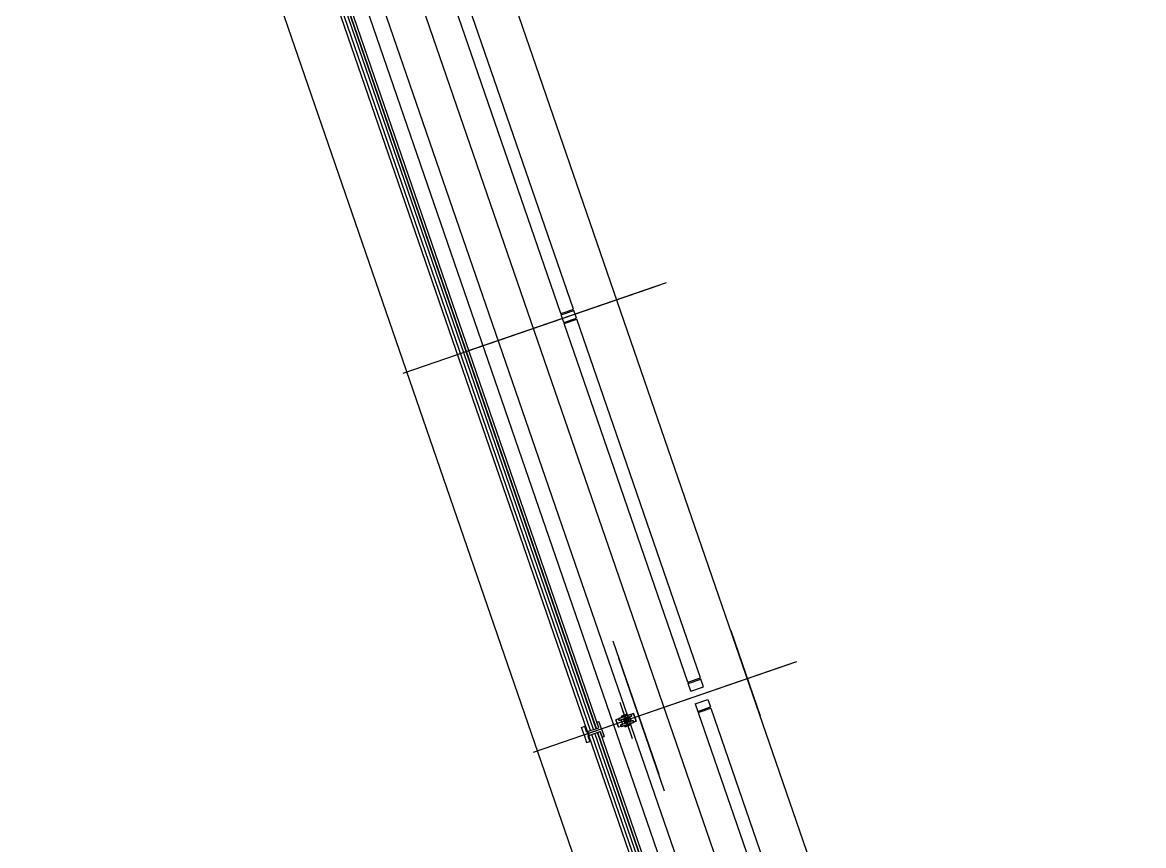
# Model space of a CAD drawing. Extents: x 809487 to 809680, y 818779 to 819225.
# Drawn here: x 809577.651 to 809581.845, y 818941.224 to 818944.306 of the extents above; entities that cross this region are included whole.
import ezdxf

# ---------------------------------------------------------------- set-up
doc = ezdxf.new("R2010")
doc.units = 0
for name, color, linetype in [('F-RC', 7, 'Continuous'), ('MAJ214__', 7, 'Continuous'), ('MAJ270__', 7, 'Continuous'), ('MAJ292__', 7, 'Continuous')]:
    doc.layers.add(name, color=color, linetype=linetype)

msp = doc.modelspace()

# ---------------------------------------------------------------- linework, layer by layer
at = {"layer": 'F-RC'}
for p, q in [((809579.6651, 818943.2157), (809579.2127, 818944.5296)), ((809579.7124, 818943.232), (809579.2672, 818944.5247)), ((809579.6651, 818943.2157), (809579.6847, 818943.2225)), ((809579.6667, 818943.211), (809579.714, 818943.2272)), ((809579.6847, 818943.2225), (809579.7124, 818943.232)), ((809579.7121, 818943.2266), (809579.7105, 818943.2313)), ((809579.7238, 818943.1989), (809579.714, 818943.2272)), ((809579.6765, 818943.1826), (809579.6667, 818943.211)), ((809579.6686, 818943.2116), (809579.667, 818943.2163)), ((809579.6765, 818943.1826), (809579.7238, 818943.1989)), ((809579.6781, 818943.1779), (809579.7254, 818943.1942)), ((809580.1404, 818941.8352), (809579.6781, 818943.1779)), ((809579.68, 818943.1785), (809579.6784, 818943.1833)), ((809579.7235, 818943.1935), (809579.7219, 818943.1982)), ((809580.1877, 818941.8515), (809579.7254, 818943.1942)), ((809580.1404, 818941.8352), (809580.1877, 818941.8515)), ((809580.142, 818941.8305), (809580.1893, 818941.8468)), ((809580.1439, 818941.8312), (809580.1423, 818941.8359)), ((809580.1874, 818941.8461), (809580.1858, 818941.8509)), ((809580.1991, 818941.8184), (809580.1893, 818941.8468)), ((809580.1518, 818941.8021), (809580.142, 818941.8305)), ((809580.1518, 818941.8021), (809580.1991, 818941.8184)), ((809580.1681, 818941.7549), (809580.2154, 818941.7711)), ((809580.1681, 818941.7549), (809580.1779, 818941.7265)), ((809580.2154, 818941.7711), (809580.2251, 818941.7428)), ((809580.1779, 818941.7265), (809580.2251, 818941.7428)), ((809580.1795, 818941.7218), (809580.2268, 818941.7381)), ((809580.1795, 818941.7218), (809580.6418, 818940.3791)), ((809580.1797, 818941.7272), (809580.1814, 818941.7224)), ((809580.2232, 818941.7421), (809580.2249, 818941.7374)), ((809580.2268, 818941.7381), (809580.6891, 818940.3954))]:
    msp.add_line(p, q, dxfattribs=at)
at = {"layer": 'MAJ214__'}
for p, q in [((809579.7767, 818941.6545), (809578.8048, 818944.4768)), ((809579.788, 818941.6584), (809578.8162, 818944.4807)), ((809579.7975, 818941.6616), (809578.8256, 818944.484)), ((809579.7982, 818941.6619), (809578.8264, 818944.4842)), ((809578.887, 818944.5078), (809580.8372, 818938.8441)), ((809579.8821, 818941.7), (809579.9261, 818941.7152)), ((809579.9137, 818941.7151), (809579.8919, 818941.7076)), ((809579.8919, 818941.7076), (809579.9137, 818941.7151)), ((809579.8926, 818941.7089), (809579.8919, 818941.7076)), ((809579.8926, 818941.7089), (809579.8919, 818941.7076)), ((809579.8926, 818941.7089), (809579.9124, 818941.7157)), ((809579.9124, 818941.7157), (809579.8926, 818941.7089)), ((809579.9147, 818941.7123), (809579.8929, 818941.7048)), ((809579.8929, 818941.7048), (809579.9147, 818941.7123)), ((809579.9123, 818941.7115), (809579.9129, 818941.7112)), ((809579.9124, 818941.7157), (809579.9137, 818941.7151)), ((809579.9124, 818941.7157), (809579.9137, 818941.7151)), ((809579.9128, 818941.7116), (809579.9131, 818941.7107)), ((809579.9131, 818941.7107), (809579.9129, 818941.7112)), ((809579.9137, 818941.7151), (809579.9147, 818941.7123)), ((809579.9147, 818941.7123), (809579.9137, 818941.7151)), ((809579.9296, 818941.7084), (809579.922, 818941.7058)), ((809579.922, 818941.7058), (809579.9296, 818941.7084)), ((809579.9376, 818941.7178), (809579.9272, 818941.7142)), ((809579.9272, 818941.7142), (809579.9376, 818941.7178)), ((809579.9474, 818941.6894), (809579.9376, 818941.7178)), ((809579.9376, 818941.7178), (809579.9474, 818941.6894)), ((809579.8818, 818941.6986), (809579.8714, 818941.695)), ((809579.8818, 818941.6986), (809579.8714, 818941.695)), ((809579.8714, 818941.695), (809579.8812, 818941.6667)), ((809579.8812, 818941.6667), (809579.8714, 818941.695)), ((809579.8916, 818941.6702), (809579.8812, 818941.6667)), ((809579.8916, 818941.6702), (809579.8812, 818941.6667)), ((809579.8835, 818941.6926), (809579.8911, 818941.6952)), ((809579.8892, 818941.676), (809579.8968, 818941.6786)), ((809579.9219, 818941.7058), (809579.8911, 818941.6952)), ((809579.9219, 818941.7058), (809579.8911, 818941.6952)), ((809579.8919, 818941.7076), (809579.8929, 818941.7048)), ((809579.8929, 818941.7048), (809579.8919, 818941.7076)), ((809579.8927, 818941.6693), (809579.9367, 818941.6844)), ((809579.8948, 818941.7055), (809579.8951, 818941.7045)), ((809579.8953, 818941.7056), (809579.895, 818941.705)), ((809579.8951, 818941.7045), (809579.895, 818941.705)), ((809579.9276, 818941.6892), (809579.8968, 818941.6786)), ((809579.9276, 818941.6892), (809579.8968, 818941.6786)), ((809579.9041, 818941.6722), (809579.9259, 818941.6797)), ((809579.9259, 818941.6797), (809579.9041, 818941.6722)), ((809579.9041, 818941.6722), (809579.9051, 818941.6693)), ((809579.9051, 818941.6693), (809579.9041, 818941.6722)), ((809579.9051, 818941.6693), (809579.9269, 818941.6768)), ((809579.9269, 818941.6768), (809579.9051, 818941.6693)), ((809579.9064, 818941.6687), (809579.9051, 818941.6693)), ((809579.9064, 818941.6687), (809579.9051, 818941.6693)), ((809579.906, 818941.6728), (809579.9057, 818941.6738)), ((809579.9057, 818941.6738), (809579.9059, 818941.6733)), ((809579.9065, 818941.673), (809579.9059, 818941.6733)), ((809579.9262, 818941.6756), (809579.9064, 818941.6687)), ((809579.9064, 818941.6687), (809579.9262, 818941.6756)), ((809579.9235, 818941.6789), (809579.9238, 818941.6795)), ((809579.924, 818941.679), (809579.9237, 818941.68)), ((809579.9237, 818941.68), (809579.9238, 818941.6795)), ((809579.9259, 818941.6797), (809579.9269, 818941.6768)), ((809579.9269, 818941.6768), (809579.9259, 818941.6797)), ((809579.9262, 818941.6756), (809579.9269, 818941.6768)), ((809579.9262, 818941.6756), (809579.9269, 818941.6768)), ((809579.9277, 818941.6893), (809579.9353, 818941.6919)), ((809579.9353, 818941.6919), (809579.9277, 818941.6893)), ((809579.937, 818941.6859), (809579.9474, 818941.6894)), ((809579.9474, 818941.6894), (809579.937, 818941.6859)), ((809580.7534, 818938.8179), (809579.7815, 818941.6403)), ((809580.7647, 818938.8218), (809579.7929, 818941.6442)), ((809580.7742, 818938.8251), (809579.8023, 818941.6474)), ((809580.7749, 818938.8253), (809579.8031, 818941.6477))]:
    msp.add_line(p, q, dxfattribs=at)
for points in [[(809579.9261, 818941.7152), (809579.8821, 818941.7)], [(809579.9367, 818941.6844), (809579.8927, 818941.6693)]]:
    msp.add_lwpolyline(points, dxfattribs=at)
msp.add_circle((809579.9094, 818941.6922), 0.006, dxfattribs=at)
msp.add_circle((809579.9094, 818941.6922), 0.006, dxfattribs=at)
for radius, start, end in [(0.0095, 145.1826, 252.8174), (0.0095, 145.1826, 252.8174), (0.0109, 101.1265, 116.8735), (0.0109, 101.1265, 116.8735), (0.0109, 281.1265, 296.8735), (0.0109, 281.1265, 296.8735), (0.0095, 326.6949, 71.3051), (0.0095, 326.6949, 71.3051)]:
    msp.add_arc((809579.9094, 818941.6922), radius, start, end, dxfattribs=at)
for points, degree in [([(809579.9268, 818941.7148), (809579.9267, 818941.7148), (809579.9267, 818941.7149), (809579.9266, 818941.7149), (809579.9266, 818941.715), (809579.9265, 818941.715), (809579.9265, 818941.715), (809579.9264, 818941.7151), (809579.9264, 818941.7151), (809579.9264, 818941.7151), (809579.9263, 818941.7151), (809579.9263, 818941.7152), (809579.9262, 818941.7152), (809579.9262, 818941.7152), (809579.9261, 818941.7152), (809579.9261, 818941.7152)], 3), ([(809579.9261, 818941.7152), (809579.9261, 818941.7152), (809579.9262, 818941.7152), (809579.9262, 818941.7152), (809579.9263, 818941.7152), (809579.9264, 818941.7151), (809579.9264, 818941.7151), (809579.9265, 818941.7151), (809579.9265, 818941.7151), (809579.9265, 818941.715), (809579.9266, 818941.715), (809579.9266, 818941.7149), (809579.9267, 818941.7149), (809579.9267, 818941.7148), (809579.9268, 818941.7148), (809579.9268, 818941.7148)], 3), ([(809579.9299, 818941.7094), (809579.9298, 818941.7097), (809579.9297, 818941.71), (809579.9293, 818941.7108), (809579.929, 818941.7113), (809579.9285, 818941.7123), (809579.9282, 818941.7128), (809579.9275, 818941.7138), (809579.9272, 818941.7143), (809579.9268, 818941.7148)], 3), ([(809579.9268, 818941.7148), (809579.9272, 818941.7143), (809579.9275, 818941.7138), (809579.9282, 818941.7128), (809579.9285, 818941.7123), (809579.929, 818941.7113), (809579.9293, 818941.7108), (809579.9297, 818941.71), (809579.9298, 818941.7097), (809579.9299, 818941.7094)], 3), ([(809579.93, 818941.7092), (809579.93, 818941.7092), (809579.93, 818941.7092), (809579.93, 818941.709), (809579.93, 818941.709), (809579.93, 818941.7088), (809579.93, 818941.7087), (809579.9299, 818941.7086), (809579.9298, 818941.7086), (809579.9297, 818941.7085), (809579.9297, 818941.7085), (809579.9296, 818941.7084), (809579.9296, 818941.7084), (809579.9296, 818941.7084)], 3), ([(809579.9296, 818941.7084), (809579.9296, 818941.7084), (809579.9296, 818941.7084), (809579.9297, 818941.7085), (809579.9297, 818941.7085), (809579.9298, 818941.7085), (809579.9298, 818941.7085), (809579.9299, 818941.7086), (809579.9299, 818941.7087), (809579.93, 818941.7088), (809579.93, 818941.7089), (809579.93, 818941.7091), (809579.93, 818941.7091), (809579.93, 818941.7092)], 3), ([(809579.9299, 818941.7094), (809579.9299, 818941.7094), (809579.9299, 818941.7094), (809579.93, 818941.7093), (809579.93, 818941.7093), (809579.93, 818941.7092), (809579.93, 818941.7092), (809579.93, 818941.7092)], 3), ([(809579.93, 818941.7092), (809579.93, 818941.7092), (809579.93, 818941.7092), (809579.93, 818941.7093), (809579.93, 818941.7093), (809579.9299, 818941.7094), (809579.9299, 818941.7094), (809579.9299, 818941.7094)], 3), ([(809579.8821, 818941.7), (809579.8821, 818941.7), (809579.8821, 818941.7), (809579.882, 818941.6999), (809579.882, 818941.6999), (809579.8819, 818941.6998), (809579.8819, 818941.6998), (809579.8819, 818941.6997), (809579.8819, 818941.6997), (809579.8819, 818941.6996), (809579.8819, 818941.6996), (809579.8819, 818941.6995), (809579.8818, 818941.6995), (809579.8818, 818941.6994), (809579.8818, 818941.6993), (809579.8818, 818941.6993)], 3), ([(809579.8818, 818941.6993), (809579.8818, 818941.6994), (809579.8818, 818941.6994), (809579.8819, 818941.6995), (809579.8819, 818941.6996), (809579.8819, 818941.6996), (809579.8819, 818941.6997), (809579.8819, 818941.6997), (809579.8819, 818941.6998), (809579.8819, 818941.6998), (809579.882, 818941.6999), (809579.882, 818941.6999), (809579.882, 818941.7), (809579.8821, 818941.7), (809579.8821, 818941.7), (809579.8821, 818941.7)], 3), ([(809579.8818, 818941.6993), (809579.8818, 818941.6987), (809579.8819, 818941.6981), (809579.8819, 818941.6969), (809579.882, 818941.6963), (809579.8822, 818941.6952), (809579.8823, 818941.6947), (809579.8825, 818941.6938), (809579.8826, 818941.6935), (809579.8827, 818941.6931)], 3), ([(809579.8827, 818941.6931), (809579.8826, 818941.6935), (809579.8825, 818941.6938), (809579.8823, 818941.6947), (809579.8822, 818941.6952), (809579.882, 818941.6963), (809579.8819, 818941.6969), (809579.8819, 818941.6981), (809579.8818, 818941.6987), (809579.8818, 818941.6993)], 3), ([(809579.8827, 818941.6929), (809579.8827, 818941.693), (809579.8827, 818941.693), (809579.8827, 818941.693), (809579.8827, 818941.693), (809579.8827, 818941.6931), (809579.8827, 818941.6931), (809579.8827, 818941.6931)], 3), ([(809579.8827, 818941.6931), (809579.8827, 818941.6931), (809579.8827, 818941.6931), (809579.8827, 818941.693), (809579.8827, 818941.693), (809579.8827, 818941.693), (809579.8827, 818941.693), (809579.8827, 818941.6929)], 3), ([(809579.8827, 818941.6929), (809579.8827, 818941.6929), (809579.8828, 818941.6929), (809579.8828, 818941.6928), (809579.8829, 818941.6927), (809579.883, 818941.6926), (809579.883, 818941.6926), (809579.8832, 818941.6925), (809579.8832, 818941.6925), (809579.8834, 818941.6925), (809579.8834, 818941.6925), (809579.8835, 818941.6926), (809579.8835, 818941.6926), (809579.8835, 818941.6926)], 3), ([(809579.8835, 818941.6926), (809579.8835, 818941.6926), (809579.8835, 818941.6926), (809579.8835, 818941.6926), (809579.8834, 818941.6925), (809579.8833, 818941.6925), (809579.8833, 818941.6925), (809579.8832, 818941.6925), (809579.8831, 818941.6926), (809579.883, 818941.6926), (809579.8829, 818941.6927), (809579.8828, 818941.6928), (809579.8828, 818941.6929), (809579.8827, 818941.6929)], 3), ([(809579.8835, 818941.6926), (809579.8841, 818941.6928), (809579.8848, 818941.693), (809579.8864, 818941.6936), (809579.8873, 818941.6939), (809579.8889, 818941.6944), (809579.8895, 818941.6946), (809579.8904, 818941.695), (809579.8908, 818941.6951), (809579.8911, 818941.6952)], 3), ([(809579.8835, 818941.6926), (809579.8844, 818941.6929), (809579.8852, 818941.6932), (809579.8861, 818941.6935), (809579.8874, 818941.6939), (809579.8887, 818941.6943), (809579.89, 818941.6948), (809579.8903, 818941.6949), (809579.8907, 818941.6951), (809579.8911, 818941.6952)], 3), ([(809579.8892, 818941.676), (809579.8892, 818941.676), (809579.8892, 818941.676), (809579.8892, 818941.676), (809579.8891, 818941.676), (809579.889, 818941.676), (809579.889, 818941.6759), (809579.8889, 818941.6758), (809579.8889, 818941.6758), (809579.8888, 818941.6756), (809579.8888, 818941.6756), (809579.8888, 818941.6754), (809579.8888, 818941.6753), (809579.8888, 818941.6753)], 3), ([(809579.8888, 818941.6753), (809579.8888, 818941.6753), (809579.8888, 818941.6753), (809579.8888, 818941.6754), (809579.8888, 818941.6755), (809579.8888, 818941.6757), (809579.8888, 818941.6757), (809579.8889, 818941.6758), (809579.889, 818941.6759), (809579.8891, 818941.676), (809579.8891, 818941.676), (809579.8892, 818941.676), (809579.8892, 818941.676), (809579.8892, 818941.676)], 3), ([(809579.8888, 818941.6753), (809579.8888, 818941.6752), (809579.8888, 818941.6752), (809579.8888, 818941.6752), (809579.8888, 818941.6752), (809579.8889, 818941.6751), (809579.8889, 818941.6751), (809579.8889, 818941.6751)], 3), ([(809579.8889, 818941.6751), (809579.8889, 818941.6751), (809579.8889, 818941.6751), (809579.8888, 818941.6752), (809579.8888, 818941.6752), (809579.8888, 818941.6752), (809579.8888, 818941.6752), (809579.8888, 818941.6753)], 3), ([(809579.8889, 818941.6751), (809579.889, 818941.6747), (809579.8892, 818941.6744), (809579.8895, 818941.6736), (809579.8898, 818941.6731), (809579.8903, 818941.6721), (809579.8906, 818941.6717), (809579.8913, 818941.6707), (809579.8916, 818941.6702), (809579.892, 818941.6697)], 3), ([(809579.892, 818941.6697), (809579.8916, 818941.6702), (809579.8913, 818941.6707), (809579.8906, 818941.6717), (809579.8903, 818941.6721), (809579.8898, 818941.6731), (809579.8895, 818941.6736), (809579.8892, 818941.6744), (809579.889, 818941.6747), (809579.8889, 818941.6751)], 3), ([(809579.8892, 818941.676), (809579.8898, 818941.6762), (809579.8905, 818941.6765), (809579.8921, 818941.677), (809579.893, 818941.6773), (809579.8946, 818941.6779), (809579.8952, 818941.6781), (809579.8961, 818941.6784), (809579.8964, 818941.6785), (809579.8968, 818941.6786)], 3), ([(809579.8892, 818941.676), (809579.8901, 818941.6763), (809579.8909, 818941.6766), (809579.8918, 818941.6769), (809579.8931, 818941.6774), (809579.8944, 818941.6778), (809579.8957, 818941.6782), (809579.896, 818941.6784), (809579.8964, 818941.6785), (809579.8968, 818941.6786)], 3), ([(809579.8968, 818941.6786), (809579.8968, 818941.6787), (809579.8968, 818941.6787), (809579.8967, 818941.6788), (809579.8967, 818941.679), (809579.8964, 818941.6795), (809579.8962, 818941.6799), (809579.8956, 818941.681), (809579.8951, 818941.6819), (809579.894, 818941.6839), (809579.8935, 818941.6851), (809579.8927, 818941.6874), (809579.8924, 818941.6885), (809579.8919, 818941.6908), (809579.8917, 818941.6918), (809579.8915, 818941.6933), (809579.8914, 818941.6939), (809579.8913, 818941.6946), (809579.8912, 818941.6948), (809579.8911, 818941.6951), (809579.8911, 818941.6951), (809579.8911, 818941.6952)], 3), ([(809579.8911, 818941.6952), (809579.8911, 818941.6952), (809579.8911, 818941.6952), (809579.8912, 818941.695), (809579.8912, 818941.6948), (809579.8913, 818941.6942), (809579.8914, 818941.6938), (809579.8916, 818941.6926), (809579.8917, 818941.6916), (809579.8922, 818941.6893), (809579.8925, 818941.6881), (809579.8932, 818941.6858), (809579.8937, 818941.6847), (809579.8947, 818941.6826), (809579.8952, 818941.6817), (809579.8959, 818941.6804), (809579.8962, 818941.6799), (809579.8966, 818941.6792), (809579.8967, 818941.679), (809579.8968, 818941.6788), (809579.8968, 818941.6787), (809579.8968, 818941.6786)], 3), ([(809579.892, 818941.6697), (809579.8921, 818941.6697), (809579.8921, 818941.6696), (809579.8922, 818941.6695), (809579.8922, 818941.6695), (809579.8923, 818941.6695), (809579.8923, 818941.6694), (809579.8924, 818941.6694), (809579.8924, 818941.6694), (809579.8924, 818941.6693), (809579.8925, 818941.6693), (809579.8925, 818941.6693), (809579.8926, 818941.6693), (809579.8926, 818941.6693), (809579.8927, 818941.6693), (809579.8927, 818941.6693)], 3), ([(809579.8927, 818941.6693), (809579.8927, 818941.6693), (809579.8926, 818941.6693), (809579.8926, 818941.6693), (809579.8925, 818941.6693), (809579.8924, 818941.6693), (809579.8924, 818941.6694), (809579.8924, 818941.6694), (809579.8923, 818941.6694), (809579.8923, 818941.6695), (809579.8922, 818941.6695), (809579.8922, 818941.6695), (809579.8922, 818941.6696), (809579.8921, 818941.6696), (809579.8921, 818941.6697), (809579.892, 818941.6697)], 3), ([(809579.9015, 818941.6975), (809579.9016, 818941.6976), (809579.9017, 818941.6978), (809579.9019, 818941.6982), (809579.902, 818941.6983), (809579.9022, 818941.6986), (809579.9022, 818941.6986), (809579.9023, 818941.6987), (809579.9023, 818941.6987), (809579.9023, 818941.6988)], 3), ([(809579.9023, 818941.6988), (809579.9023, 818941.6987), (809579.9023, 818941.6987), (809579.9022, 818941.6986), (809579.9022, 818941.6986), (809579.902, 818941.6983), (809579.9019, 818941.6982), (809579.9017, 818941.6978), (809579.9016, 818941.6976), (809579.9015, 818941.6975)], 3), ([(809579.9023, 818941.6988), (809579.9033, 818941.7003), (809579.9045, 818941.702)], 2), ([(809579.9045, 818941.702), (809579.9033, 818941.7003), (809579.9023, 818941.6988)], 2), ([(809579.9078, 818941.6827), (809579.9078, 818941.6827), (809579.9078, 818941.6828), (809579.9077, 818941.6828), (809579.9076, 818941.6828), (809579.9074, 818941.6829), (809579.9072, 818941.683), (809579.9068, 818941.6831), (809579.9065, 818941.6832), (809579.9064, 818941.6832)], 3), ([(809579.9064, 818941.6832), (809579.9065, 818941.6832), (809579.9068, 818941.6831), (809579.9072, 818941.683), (809579.9074, 818941.6829), (809579.9076, 818941.6828), (809579.9077, 818941.6828), (809579.9078, 818941.6828), (809579.9078, 818941.6827), (809579.9078, 818941.6827)], 3), ([(809579.9073, 818941.703), (809579.9092, 818941.7023), (809579.911, 818941.7017)], 2), ([(809579.911, 818941.7017), (809579.9092, 818941.7023), (809579.9073, 818941.703)], 2), ([(809579.9115, 818941.6815), (809579.9096, 818941.6822), (809579.9078, 818941.6827)], 2), ([(809579.9078, 818941.6827), (809579.9096, 818941.6822), (809579.9115, 818941.6815)], 2), ([(809579.911, 818941.7017), (809579.911, 818941.7017), (809579.911, 818941.7017), (809579.9111, 818941.7017), (809579.9112, 818941.7017), (809579.9114, 818941.7016), (809579.9116, 818941.7015), (809579.9121, 818941.7014), (809579.9123, 818941.7013), (809579.9124, 818941.7012)], 3), ([(809579.9124, 818941.7012), (809579.9123, 818941.7013), (809579.9121, 818941.7014), (809579.9116, 818941.7015), (809579.9114, 818941.7016), (809579.9112, 818941.7017), (809579.9111, 818941.7017), (809579.911, 818941.7017), (809579.911, 818941.7017), (809579.911, 818941.7017)], 3), ([(809579.9165, 818941.6857), (809579.9155, 818941.6842), (809579.9144, 818941.6825)], 2), ([(809579.9144, 818941.6825), (809579.9155, 818941.6842), (809579.9165, 818941.6857)], 2), ([(809579.9173, 818941.687), (809579.9172, 818941.6869), (809579.9171, 818941.6867), (809579.9169, 818941.6863), (809579.9168, 818941.6861), (809579.9166, 818941.6859), (809579.9166, 818941.6858), (809579.9165, 818941.6858), (809579.9165, 818941.6857), (809579.9165, 818941.6857)], 3), ([(809579.9165, 818941.6857), (809579.9165, 818941.6857), (809579.9165, 818941.6858), (809579.9166, 818941.6858), (809579.9166, 818941.6859), (809579.9168, 818941.6861), (809579.9169, 818941.6863), (809579.9171, 818941.6867), (809579.9172, 818941.6869), (809579.9173, 818941.687)], 3), ([(809579.922, 818941.7058), (809579.922, 818941.7058), (809579.9219, 818941.7058), (809579.9219, 818941.7058)], 2), ([(809579.9219, 818941.7058), (809579.9219, 818941.7058), (809579.922, 818941.7058), (809579.922, 818941.7058)], 2), ([(809579.9219, 818941.7058), (809579.9219, 818941.7058), (809579.922, 818941.7058), (809579.922, 818941.7058)], 2), ([(809579.922, 818941.7058), (809579.922, 818941.7058), (809579.922, 818941.7058), (809579.9221, 818941.7057), (809579.9222, 818941.7055), (809579.9224, 818941.7049), (809579.9226, 818941.7046), (809579.9232, 818941.7035), (809579.9237, 818941.7026), (809579.9248, 818941.7005), (809579.9253, 818941.6994), (809579.9261, 818941.6971), (809579.9264, 818941.696), (809579.9269, 818941.6937), (809579.9271, 818941.6927), (809579.9273, 818941.6912), (809579.9274, 818941.6906), (809579.9275, 818941.6899), (809579.9276, 818941.6897), (809579.9277, 818941.6894), (809579.9277, 818941.6893), (809579.9277, 818941.6893)], 3), ([(809579.9277, 818941.6893), (809579.9277, 818941.6893), (809579.9277, 818941.6893), (809579.9276, 818941.6895), (809579.9276, 818941.6897), (809579.9275, 818941.6902), (809579.9274, 818941.6906), (809579.9272, 818941.6919), (809579.9271, 818941.6929), (809579.9266, 818941.6952), (809579.9263, 818941.6964), (809579.9256, 818941.6987), (809579.9251, 818941.6998), (809579.9241, 818941.7019), (809579.9236, 818941.7028), (809579.9229, 818941.7041), (809579.9226, 818941.7046), (809579.9223, 818941.7052), (809579.9221, 818941.7055), (809579.9221, 818941.7057), (809579.922, 818941.7058), (809579.922, 818941.7058)], 3), ([(809579.9276, 818941.6892), (809579.9276, 818941.6893), (809579.9277, 818941.6893), (809579.9277, 818941.6893)], 2), ([(809579.9276, 818941.6892), (809579.9276, 818941.6893), (809579.9277, 818941.6893), (809579.9277, 818941.6893)], 2), ([(809579.9277, 818941.6893), (809579.9277, 818941.6893), (809579.9276, 818941.6893), (809579.9276, 818941.6892)], 2), ([(809579.9361, 818941.6915), (809579.9361, 818941.6916), (809579.9361, 818941.6916), (809579.936, 818941.6917), (809579.936, 818941.6917), (809579.9358, 818941.6918), (809579.9358, 818941.6919), (809579.9356, 818941.6919), (809579.9356, 818941.6919), (809579.9354, 818941.6919), (809579.9354, 818941.6919), (809579.9353, 818941.6919), (809579.9353, 818941.6919), (809579.9353, 818941.6919)], 3), ([(809579.9353, 818941.6919), (809579.9353, 818941.6919), (809579.9353, 818941.6919), (809579.9354, 818941.6919), (809579.9354, 818941.6919), (809579.9355, 818941.6919), (809579.9355, 818941.6919), (809579.9356, 818941.6919), (809579.9357, 818941.6919), (809579.9358, 818941.6918), (809579.9359, 818941.6918), (809579.936, 818941.6917), (809579.9361, 818941.6916), (809579.9361, 818941.6915)], 3), ([(809579.9361, 818941.6915), (809579.9361, 818941.6915), (809579.9361, 818941.6915), (809579.9361, 818941.6915), (809579.9361, 818941.6914), (809579.9361, 818941.6914), (809579.9361, 818941.6914), (809579.9361, 818941.6913)], 3), ([(809579.9361, 818941.6913), (809579.9361, 818941.6914), (809579.9361, 818941.6914), (809579.9361, 818941.6914), (809579.9361, 818941.6915), (809579.9361, 818941.6915), (809579.9361, 818941.6915), (809579.9361, 818941.6915)], 3), ([(809579.937, 818941.6852), (809579.937, 818941.6858), (809579.9369, 818941.6864), (809579.9369, 818941.6876), (809579.9368, 818941.6881), (809579.9366, 818941.6893), (809579.9365, 818941.6898), (809579.9363, 818941.6907), (809579.9362, 818941.691), (809579.9361, 818941.6913)], 3), ([(809579.9361, 818941.6913), (809579.9362, 818941.691), (809579.9363, 818941.6907), (809579.9365, 818941.6898), (809579.9366, 818941.6893), (809579.9368, 818941.6881), (809579.9369, 818941.6876), (809579.9369, 818941.6864), (809579.937, 818941.6858), (809579.937, 818941.6852)], 3), ([(809579.937, 818941.6852), (809579.937, 818941.6851), (809579.937, 818941.6851), (809579.937, 818941.685), (809579.9369, 818941.6849), (809579.9369, 818941.6848), (809579.9369, 818941.6848), (809579.9369, 818941.6847), (809579.9369, 818941.6847), (809579.9369, 818941.6846), (809579.9368, 818941.6846), (809579.9368, 818941.6845), (809579.9368, 818941.6845), (809579.9367, 818941.6845), (809579.9367, 818941.6845), (809579.9367, 818941.6844)], 3), ([(809579.9367, 818941.6844), (809579.9367, 818941.6845), (809579.9367, 818941.6845), (809579.9368, 818941.6845), (809579.9368, 818941.6846), (809579.9369, 818941.6846), (809579.9369, 818941.6847), (809579.9369, 818941.6847), (809579.9369, 818941.6848), (809579.9369, 818941.6848), (809579.9369, 818941.6849), (809579.937, 818941.6849), (809579.937, 818941.685), (809579.937, 818941.6851), (809579.937, 818941.6851), (809579.937, 818941.6852)], 3)]:
    msp.add_open_spline(points, degree=degree, dxfattribs=at)
at = {"layer": 'MAJ270__'}
for p, q in [((809578.2447, 818946.5574), (809587.042, 818921.0081)), ((809581.3399, 818939.0119), (809579.3865, 818944.685)), ((809580.0319, 818943.3208), (809579.0736, 818942.9909)), ((809580.0591, 818943.3302), (809579.3014, 818943.0693)), ((809580.3011, 818942.0288), (809580.4112, 818941.7092)), ((809579.8598, 818941.9899), (809580.0315, 818941.4913)), ((809580.0535, 818941.4272), (809579.8819, 818941.9258)), ((809580.5202, 818941.9026), (809579.562, 818941.5726)), ((809579.8858, 818941.7609), (809579.9285, 818941.6366)), ((809579.933, 818941.6236), (809579.8903, 818941.7478)), ((809579.7651, 818941.6505), (809579.77, 818941.6363)), ((809579.77, 818941.6363), (809579.7651, 818941.6505))]:
    msp.add_line(p, q, dxfattribs=at)
msp.add_lwpolyline([(809580.5474, 818941.9119), (809579.7897, 818941.651)], dxfattribs=at)
msp.add_circle((809579.7675, 818941.6434), 0.003, dxfattribs=at)
msp.add_circle((809579.7675, 818941.6434), 0.003, dxfattribs=at)
at = {"layer": 'MAJ292__'}
for p, q in [((809580.5551, 818938.7417), (809577.6511, 818947.1757)), ((809579.0761, 818944.5729), (809581.0263, 818938.9092)), ((809579.8076, 818941.6651), (809578.8358, 818944.4875)), ((809579.7651, 818941.6505), (809578.7934, 818944.4725)), ((809579.7421, 818941.6664), (809579.7544, 818941.6706)), ((809579.7519, 818941.638), (809579.7421, 818941.6664)), ((809579.7617, 818941.6493), (809579.7544, 818941.6706)), ((809579.8003, 818941.6864), (809579.8076, 818941.6889)), ((809579.8076, 818941.6651), (809579.8003, 818941.6864)), ((809579.8174, 818941.6606), (809579.8076, 818941.6889)), ((809579.7519, 818941.638), (809579.8174, 818941.6606)), ((809579.7519, 818941.638), (809579.8174, 818941.6606)), ((809579.7519, 818941.638), (809579.7617, 818941.6096)), ((809579.7618, 818941.6493), (809579.8076, 818941.6651)), ((809579.7666, 818941.6351), (809579.8125, 818941.6509)), ((809579.7666, 818941.6351), (809579.774, 818941.6139)), ((809580.7418, 818938.8139), (809579.77, 818941.6363)), ((809580.7843, 818938.8286), (809579.8125, 818941.6509)), ((809579.8125, 818941.6509), (809579.8198, 818941.6297)), ((809579.8174, 818941.6606), (809579.8272, 818941.6322)), ((809579.8198, 818941.6297), (809579.8272, 818941.6322)), ((809579.7617, 818941.6096), (809579.774, 818941.6139))]:
    msp.add_line(p, q, dxfattribs=at)

doc.saveas('drawing.dxf')
